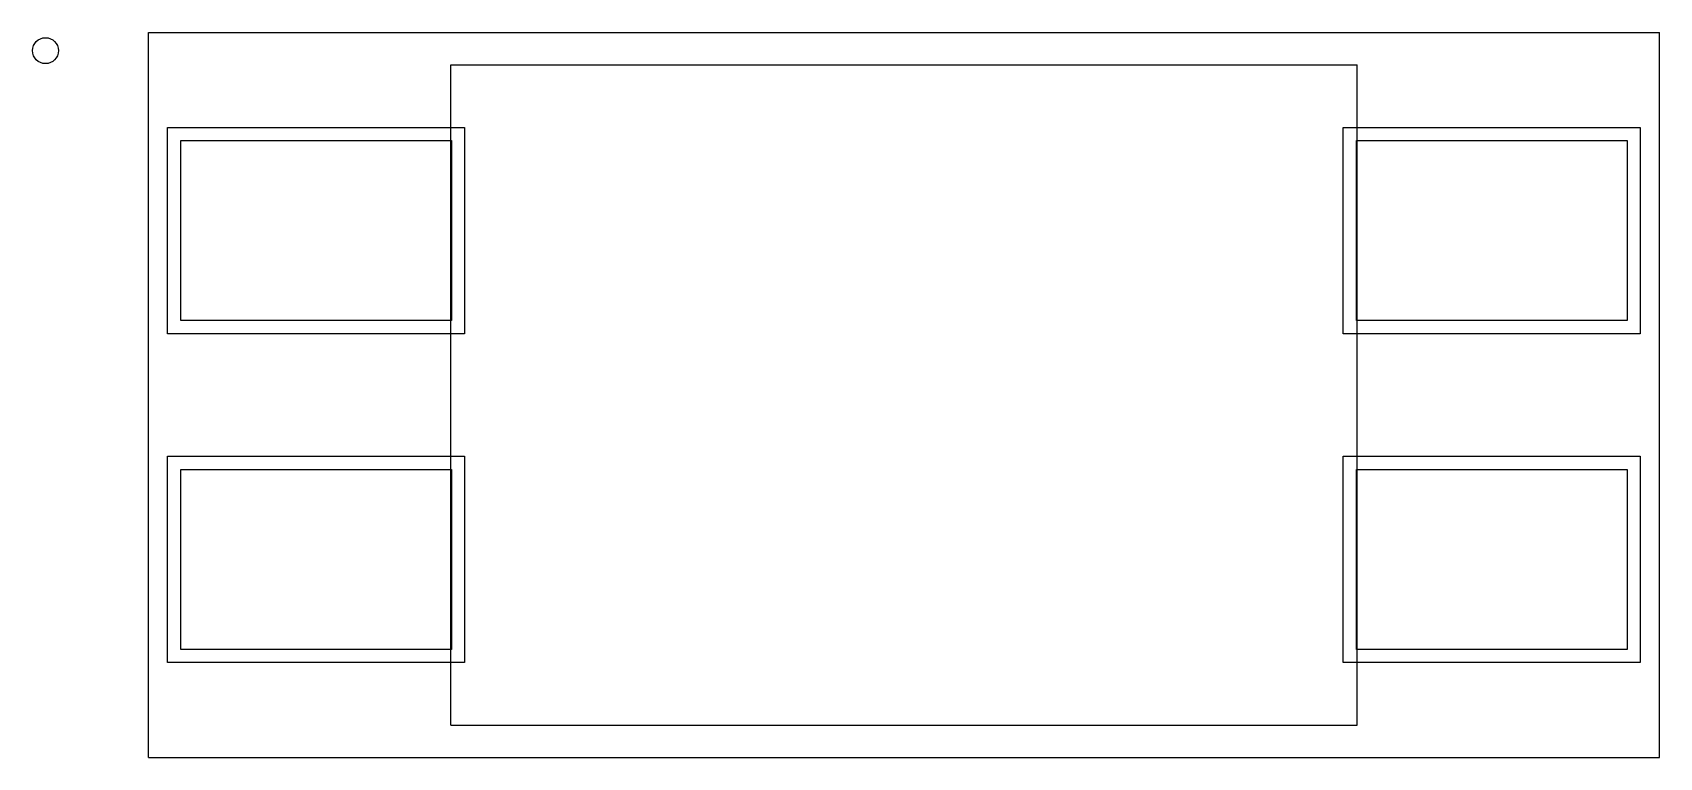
# Model space of a CAD drawing. Header units: inches. Extents: x -6.7 to 5.8, y -2.8 to 2.8.
import ezdxf

# ---------------------------------------------------------------- set-up
doc = ezdxf.new("R2010")
doc.units = ezdxf.units.IN
for name, color, linetype in [('Mechanical 16', 56, 'Continuous'), ('Mechanical 4', 56, 'Continuous'), ('Top Layer', 1, 'Continuous'), ('Top Overlay', 2, 'Continuous'), ('Top Paste', 8, 'Continuous'), ('Top Solder', 216, 'Continuous')]:
    doc.layers.add(name, color=color, linetype=linetype)

msp = doc.modelspace()

# ---------------------------------------------------------------- linework, layer by layer
at = {"layer": 'Mechanical 16'}
for p, q in [((-5.835, -2.8), (-5.835, 2.8)), ((-5.835, 2.8), (5.835, 2.8)), ((5.835, -2.8), (5.835, 2.8)), ((-5.835, -2.8), (5.835, -2.8))]:
    msp.add_line(p, q, dxfattribs=at)
at = {"layer": 'Mechanical 4'}
for p, q in [((-3.5, -2.55), (-3.5, 2.55)), ((-3.5, 2.55), (3.5, 2.55)), ((-3.5, -2.55), (-3.5, 2.55)), ((-3.5, 2.55), (3.5, 2.55)), ((3.5, -2.55), (3.5, 2.55)), ((3.5, -2.55), (3.5, 2.55)), ((-3.5, -2.55), (3.5, -2.55)), ((-3.5, -2.55), (3.5, -2.55))]:
    msp.add_line(p, q, dxfattribs=at)
msp.add_circle((-6.63, 2.66), 0.1, dxfattribs=at)
msp.add_circle((-6.63, 2.66), 0.1, dxfattribs=at)
at = {"layer": 'Top Layer'}
for p, q in [((-5.585, 1.965), (-3.495, 1.965)), ((-5.585, 0.575), (-5.585, 1.965)), ((-3.495, 1.965), (-3.495, 0.575)), ((3.495, 1.965), (5.585, 1.965)), ((3.495, 0.575), (3.495, 1.965)), ((5.585, 1.965), (5.585, 0.575)), ((-3.495, 0.575), (-5.585, 0.575)), ((5.585, 0.575), (3.495, 0.575)), ((-5.585, -0.575), (-3.495, -0.575)), ((-5.585, -1.965), (-5.585, -0.575)), ((-3.495, -0.575), (-3.495, -1.965)), ((3.495, -0.575), (5.585, -0.575)), ((3.495, -1.965), (3.495, -0.575)), ((5.585, -0.575), (5.585, -1.965)), ((-3.495, -1.965), (-5.585, -1.965)), ((5.585, -1.965), (3.495, -1.965))]:
    msp.add_line(p, q, dxfattribs=at)
at = {"layer": 'Top Overlay'}
for p, q in [((-3.5, 2.55), (3.5, 2.55)), ((-3.5, -2.55), (3.5, -2.55))]:
    msp.add_line(p, q, dxfattribs=at)
msp.add_circle((-6.63, 2.66), 0.1, dxfattribs=at)
at = {"layer": 'Top Paste'}
for p, q in [((-5.585, 1.965), (-3.495, 1.965)), ((-5.585, 0.575), (-5.585, 1.965)), ((-3.495, 1.965), (-3.495, 0.575)), ((3.495, 1.965), (5.585, 1.965)), ((3.495, 0.575), (3.495, 1.965)), ((5.585, 1.965), (5.585, 0.575)), ((-3.495, 0.575), (-5.585, 0.575)), ((5.585, 0.575), (3.495, 0.575)), ((-5.585, -0.575), (-3.495, -0.575)), ((-5.585, -1.965), (-5.585, -0.575)), ((-3.495, -0.575), (-3.495, -1.965)), ((3.495, -0.575), (5.585, -0.575)), ((3.495, -1.965), (3.495, -0.575)), ((5.585, -0.575), (5.585, -1.965)), ((-3.495, -1.965), (-5.585, -1.965)), ((5.585, -1.965), (3.495, -1.965))]:
    msp.add_line(p, q, dxfattribs=at)
at = {"layer": 'Top Solder'}
for p, q in [((-5.687, 2.067), (-3.393, 2.067)), ((-5.687, 0.473), (-5.687, 2.067)), ((-3.393, 2.067), (-3.393, 0.473)), ((3.393, 2.067), (5.687, 2.067)), ((3.393, 0.473), (3.393, 2.067)), ((5.687, 2.067), (5.687, 0.473)), ((-3.393, 0.473), (-5.687, 0.473)), ((5.687, 0.473), (3.393, 0.473)), ((-5.687, -0.473), (-3.393, -0.473)), ((-5.687, -2.067), (-5.687, -0.473)), ((-3.393, -0.473), (-3.393, -2.067)), ((3.393, -0.473), (5.687, -0.473)), ((3.393, -2.067), (3.393, -0.473)), ((5.687, -0.473), (5.687, -2.067)), ((-3.393, -2.067), (-5.687, -2.067)), ((5.687, -2.067), (3.393, -2.067))]:
    msp.add_line(p, q, dxfattribs=at)

doc.saveas('drawing.dxf')
